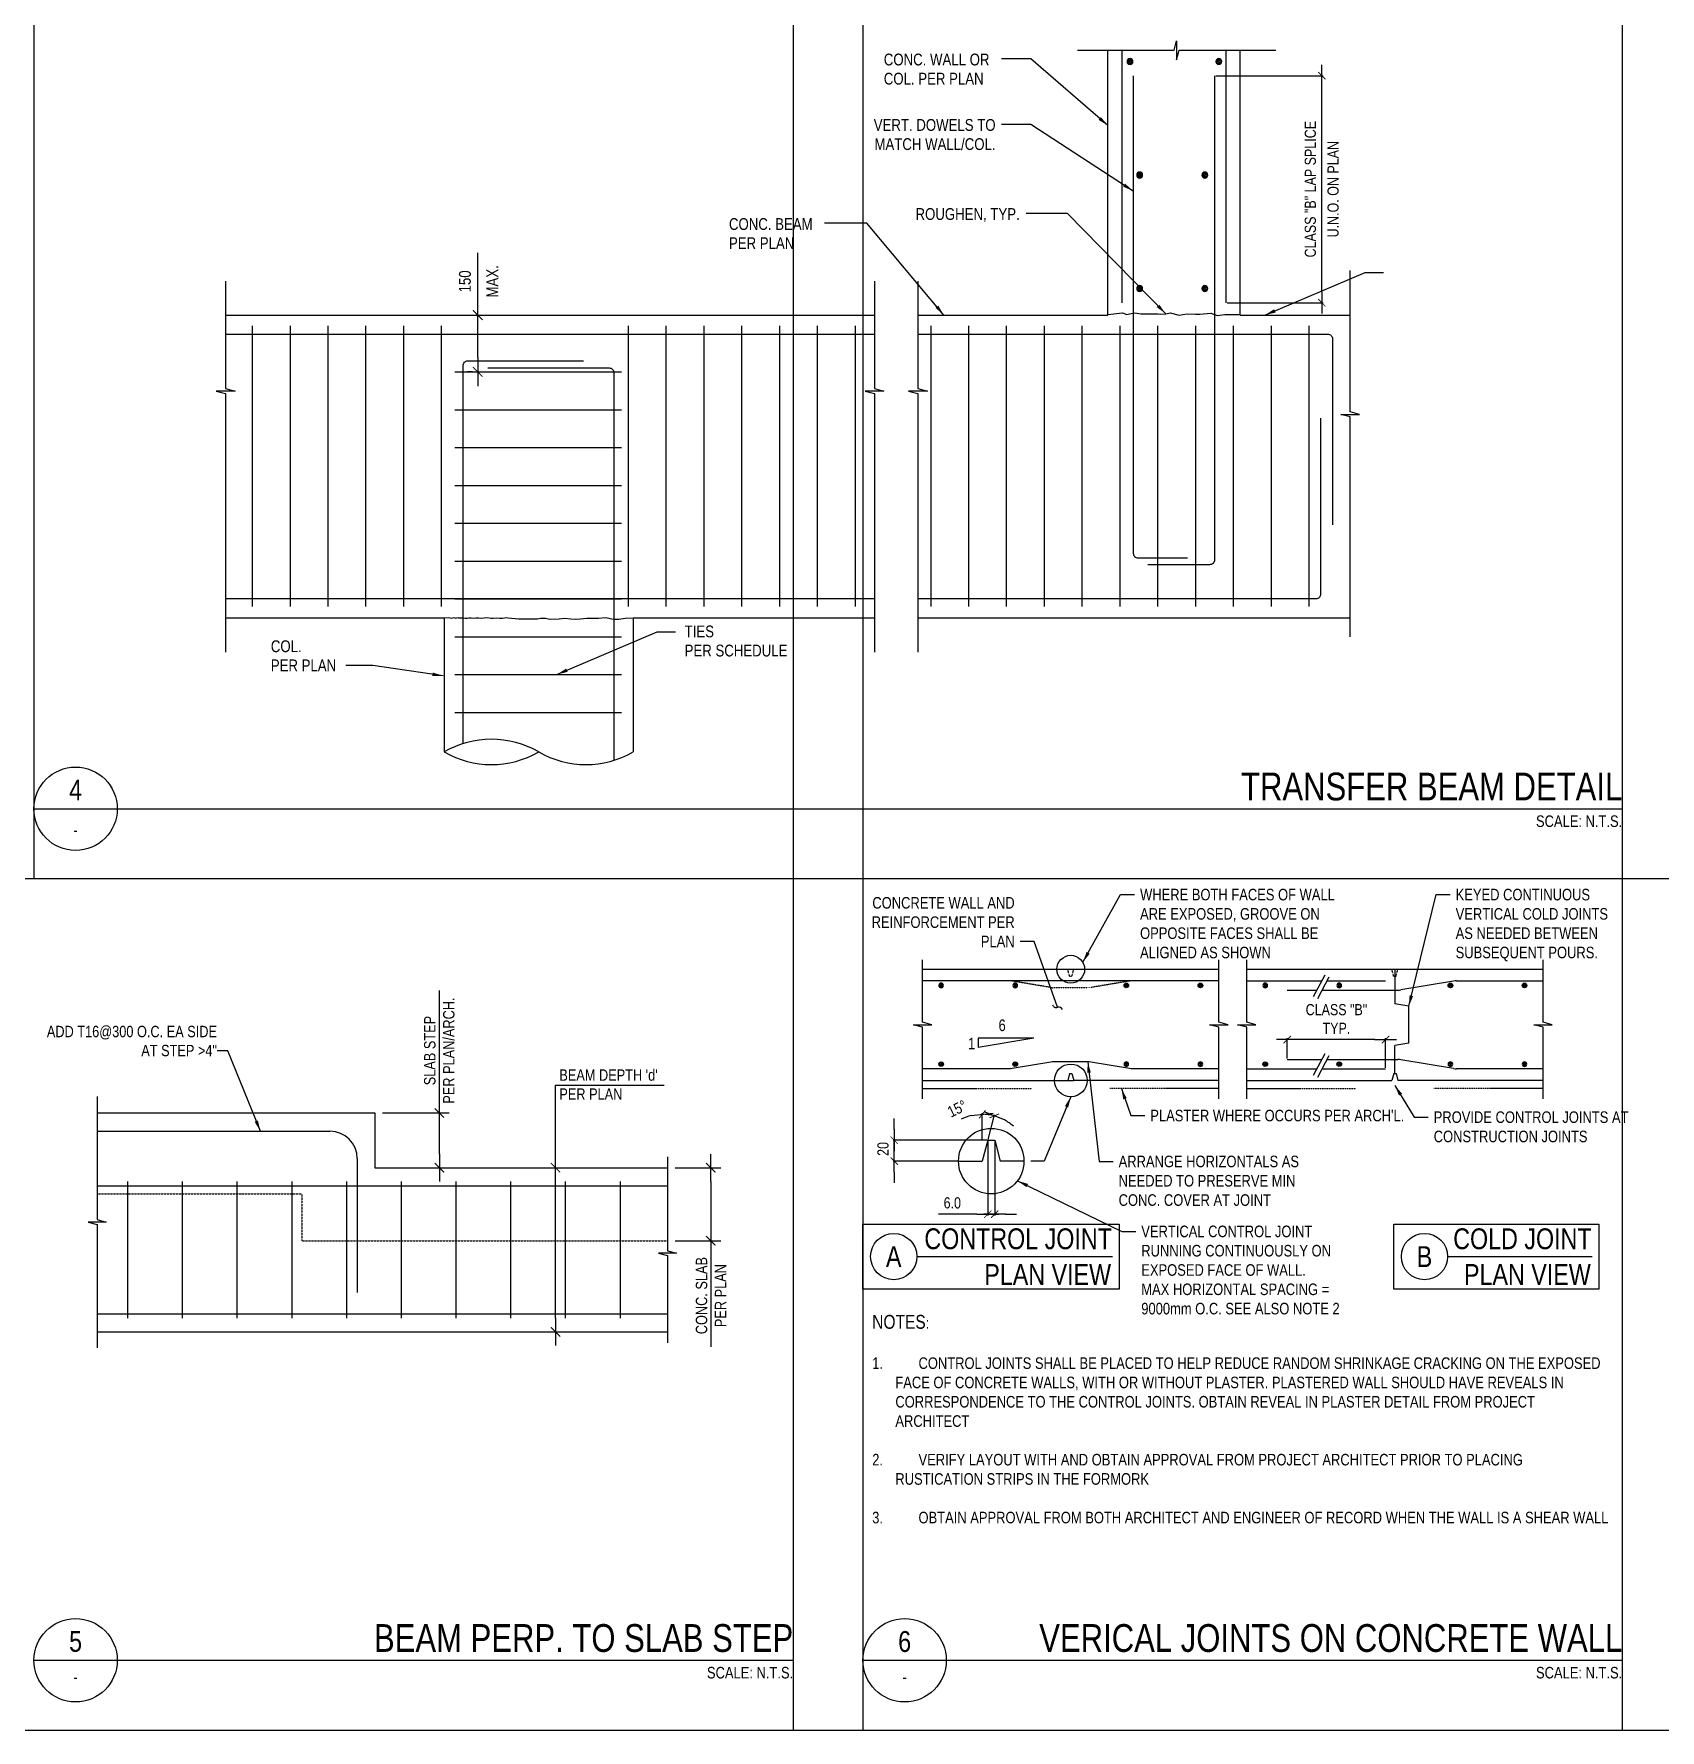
# Model space of a CAD drawing. Header units: millimetres. Extents: x 2250 to 89875, y -16050 to 57150.
# Drawn here: x 20075 to 55039, y -16050 to 20403 of the extents above; entities that cross this region are included whole.
import ezdxf
from ezdxf.enums import TextEntityAlignment as Align

# ---------------------------------------------------------------- set-up
doc = ezdxf.new("R2010")
doc.units = ezdxf.units.MM
doc.linetypes.add('HIDDEN', pattern=[0.375, 0.25, -0.125])
doc.linetypes.add('HIDDEN2', pattern=[0.1875, 0.125, -0.0625])
doc.layers.add('NPLT-JLA', color=193, linetype='Continuous', plot=False)
for name, color, linetype in [('S-G-BREK', 2, 'Continuous'), ('S-G-DIMS', 1, 'Continuous'), ('S-G-HDN2', 1, 'HIDDEN2'), ('S-G-LEDR', 2, 'Continuous'), ('S-G-MEDM', 3, 'Continuous'), ('S-G-RBAR', 7, 'Continuous'), ('S-G-STTL', 4, 'Continuous'), ('S-G-TEXT', 3, 'Continuous'), ('S-G-THCK', 6, 'Continuous'), ('S-G-THIN', 1, 'Continuous'), ('S-G-TITL', 7, 'Continuous'), ('S-G-TITLREF', 4, 'Continuous')]:
    doc.layers.add(name, color=color, linetype=linetype)
doc.styles.add('ARIAL', font='arial.ttf', dxfattribs={"width": 0.8})
doc.styles.add('ARIAL23', font='arial.ttf', dxfattribs={"width": 0.8, "height": 31.25})
doc.dimstyles.new('ARIALDIMS', dxfattribs={"dimscale": 12, "dimtxt": 20, "dimasz": 19.5, "dimexe": 2.25, "dimexo": 1.75, "dimgap": 10, "dimtad": 1, "dimzin": 3, "dimdsep": 46, "dimtxsty": 'ARIAL', "dimblk1": 'nyatick', "dimblk2": 'nyatick', "dimsah": 1, "dimcen": 2.25, "dimclrd": 1, "dimclre": 1, "dimclrt": 2, "dimadec": 0, "dimazin": 0, "dimtfac": 1, "dimtmove": 0, "dimatfit": 3, "dimfxl": 1, "dimfrac": 2, "dimtolj": 1, "dimtzin": 0, "dimarcsym": 0})

# ---------------------------------------------------------------- blocks, each defined once
blk = doc.blocks.new('nyatick')
at = {"layer": 'S-G-DIMS'}
blk.add_line((-1.01, 0), (1, 0), dxfattribs=at)
at = {"layer": 'S-G-DIMS', "const_width": 0.08}
blk.add_lwpolyline([(0.34, 0.34), (-0.34, -0.34)], dxfattribs=at)
blk = doc.blocks.new('*D795')
at = {"layer": 'Defpoints', "color": 0, "transparency": 16777216}
for p in [(45464, 19505), (47765, 19505), (45708, 14626)]:
    blk.add_point(p, dxfattribs=at)
at = {"layer": 'S-G-DIMS', "color": 1, "lineweight": -2, "transparency": 16777216}
for p, q in [((45485, 19505), (47792, 19505)), ((47765, 14860), (47765, 19271)), ((45729, 14626), (47792, 14626))]:
    blk.add_line(p, q, dxfattribs=at)
at = {"layer": 'S-G-DIMS', "color": 1, "lineweight": -2, "transparency": 16777216, "xscale": 234, "yscale": 234, "zscale": 234}
for p, rotation in [((47765, 19505), 90), ((47765, 14626), 270)]:
    blk.add_blockref('nyatick', p, dxfattribs=dict(at, rotation=rotation))
at = {"layer": 'S-G-DIMS', "color": 2, "transparency": 16777216, "char_height": 240, "attachment_point": 5, "rotation": 90, "style": 'ARIAL'}
for s, insert in [('\\A1;CLASS "B" LAP SPLICE', (47520, 17066)), ('\\A1;U.N.O. ON PLAN', (48009, 17066))]:
    blk.add_mtext(s, dxfattribs=dict(at, insert=insert))
blk = doc.blocks.new('*D810')
at = {"layer": 'Defpoints', "color": 0, "transparency": 16777216}
for p in [(40638, -2831), (40464, -3374), (40584, -3374), (40464, -3822), (40464, -3822)]:
    blk.add_point(p, dxfattribs=at)
at = {"layer": 'S-G-DIMS', "color": 1, "lineweight": -2, "transparency": 16777216}
for p, q in [((40464, -3353), (40464, -2789)), ((40589, -3354), (40731, -2824))]:
    blk.add_line(p, q, dxfattribs=at)
for start, end in [(103.3584, 116.7168), (75, 90), (48.2832, 61.6416)]:
    blk.add_arc((40464, -3822), 1006, start, end, dxfattribs=at)
at = {"layer": 'S-G-DIMS', "color": 1, "lineweight": -2, "transparency": 16777216, "xscale": 234, "yscale": 234, "zscale": 234}
for p, rotation in [((40464, -2816), 6.679209593353206), ((40724, -2850), 158.3207904066484)]:
    blk.add_blockref('nyatick', p, dxfattribs=dict(at, rotation=rotation))
at = {"layer": 'S-G-DIMS', "color": 2, "transparency": 16777216, "insert": (39924, -2696), "char_height": 240, "attachment_point": 5, "rotation": 25.6085, "style": 'ARIAL'}
blk.add_mtext('\\A1;15°', dxfattribs=at)
blk = doc.blocks.new('*D811')
at = {"layer": 'Defpoints', "color": 0, "transparency": 16777216}
for p in [(38574, -3374), (40584, -3374), (39954, -3822)]:
    blk.add_point(p, dxfattribs=at)
at = {"layer": 'S-G-DIMS', "color": 1, "lineweight": -2, "transparency": 16777216}
for p, q in [((38574, -3140), (38574, -2906)), ((40563, -3374), (38547, -3374)), ((38574, -3822), (38574, -3374)), ((39933, -3822), (38547, -3822)), ((38574, -4056), (38574, -4290))]:
    blk.add_line(p, q, dxfattribs=at)
at = {"layer": 'S-G-DIMS', "color": 1, "lineweight": -2, "transparency": 16777216, "xscale": 234, "yscale": 234, "zscale": 234}
for p, rotation in [((38574, -3374), 270), ((38574, -3822), 90)]:
    blk.add_blockref('nyatick', p, dxfattribs=dict(at, rotation=rotation))
at = {"layer": 'S-G-DIMS', "color": 2, "transparency": 16777216, "insert": (38332, -3598), "char_height": 240, "attachment_point": 5, "rotation": 90, "style": 'ARIAL'}
blk.add_mtext('\\A1; 20', dxfattribs=at)
blk = doc.blocks.new('*D812')
at = {"layer": 'Defpoints', "color": 0, "transparency": 16777216}
for p in [(40584, -3374), (40733, -3374), (40733, -4963)]:
    blk.add_point(p, dxfattribs=at)
at = {"layer": 'S-G-DIMS', "color": 1, "lineweight": -2, "transparency": 16777216}
for p, q in [((40584, -3395), (40584, -4990)), ((40733, -3395), (40733, -4990)), ((40350, -4963), (39526, -4963)), ((40733, -4963), (40584, -4963)), ((40967, -4963), (41201, -4963))]:
    blk.add_line(p, q, dxfattribs=at)
at = {"layer": 'S-G-DIMS', "color": 1, "lineweight": -2, "transparency": 16777216, "xscale": 234, "yscale": 234, "zscale": 234}
blk.add_blockref('nyatick', (40584, -4963), dxfattribs=at)
at = {"layer": 'S-G-DIMS', "color": 1, "lineweight": -2, "transparency": 16777216, "xscale": 234, "yscale": 234, "zscale": 234, "rotation": 180}
blk.add_blockref('nyatick', (40733, -4963), dxfattribs=at)
at = {"layer": 'S-G-DIMS', "color": 2, "transparency": 16777216, "insert": (39821, -4721), "char_height": 240, "attachment_point": 5, "style": 'ARIAL'}
blk.add_mtext('\\A1;6.0', dxfattribs=at)
blk = doc.blocks.new('*D813')
at = {"layer": 'Defpoints', "color": 0, "transparency": 16777216}
for p in [(47022, -1209), (47022, -1639), (49137, -1838)]:
    blk.add_point(p, dxfattribs=at)
at = {"layer": 'S-G-DIMS', "color": 1, "lineweight": -2, "transparency": 16777216}
for p, q in [((47022, -1618), (47022, -1182)), ((48903, -1209), (47256, -1209)), ((49137, -1817), (49137, -1182))]:
    blk.add_line(p, q, dxfattribs=at)
at = {"layer": 'S-G-DIMS', "color": 1, "lineweight": -2, "transparency": 16777216, "xscale": 234, "yscale": 234, "zscale": 234, "rotation": 180}
blk.add_blockref('nyatick', (47022, -1209), dxfattribs=at)
at = {"layer": 'S-G-DIMS', "color": 1, "lineweight": -2, "transparency": 16777216, "xscale": 234, "yscale": 234, "zscale": 234}
blk.add_blockref('nyatick', (49137, -1209), dxfattribs=at)
at = {"layer": 'S-G-DIMS', "color": 2, "transparency": 16777216, "insert": (48080, -767), "char_height": 240, "attachment_point": 5, "style": 'ARIAL'}
blk.add_mtext('\\A1;CLASS "B"\\PTYP.', dxfattribs=at)

msp = doc.modelspace()

# ---------------------------------------------------------------- linework, layer by layer
at = {"layer": 'NPLT-JLA'}
for p, q in [((20075, 57150), (20075, 2250)), ((36400, 57150), (36400, -16050)), ((36400, 57150), (36400, 2250)), ((37900, 57150), (37900, -16050)), ((37900, 57150), (37900, 2250)), ((54225, 57150), (54225, -16050)), ((54225, 57150), (54225, 2250)), ((2250, 2249.99998), (89875, 2249.99998)), ((20075, 2250), (89875, 2250)), ((42303.20634, -2087.02168), (42432.99482, -2087.02168)), ((2250, -16050), (89875, -16050)), ((20075, -16050), (89875, -16050))]:
    msp.add_line(p, q, dxfattribs=at)
for points in [[(37900, -5177.52659), (43411.37054, -5177.52659), (43411.37054, -6571.12415), (37900, -6571.12415)], [(49312.72362, -5177.52659), (53725.00847, -5177.52659), (53725.00847, -6571.12415), (49312.72362, -6571.12415)]]:
    msp.add_lwpolyline(points, close=True, dxfattribs=at)
at = {"layer": 'S-G-BREK'}
for points in [[(42509.17521, 20053.16658), (44587.81124, 20053.16658), (44642.27829, 20256.44039), (44642.27829, 19849.89278), (44696.74535, 20053.16658), (46775.38137, 20053.16658)], [(48375.97773, 7443.24318), (48375.97773, 12172.80542), (48172.70392, 12227.27247), (48579.25154, 12227.27247), (48375.97773, 12281.73953), (48375.97773, 15316.42909)], [(24196.22278, 15089.92391), (24196.22278, 12783.05777), (24399.49659, 12728.59071), (23992.94897, 12728.59071), (24196.22278, 12674.12366), (24196.22278, 7114.87657)], [(38148.50701, 15089.92391), (38148.50701, 12783.05777), (38351.78082, 12728.59071), (37945.2332, 12728.59071), (38148.50701, 12674.12366), (38148.50701, 7114.87657)], [(39082.6409, 15089.92391), (39082.6409, 12783.05777), (39285.91471, 12728.59071), (38879.36709, 12728.59071), (39082.6409, 12674.12366), (39082.6409, 7114.87657)], [(39182.73473, -2485.19241), (39182.73473, -945.85425), (38983.64936, -892.50949), (39381.82009, -892.50949), (39182.73473, -839.16472), (39182.73473, 501.08807)], [(45553.46643, -2485.19241), (45553.46643, -945.85425), (45354.38107, -892.50949), (45752.5518, -892.50949), (45553.46643, -839.16472), (45553.46643, 501.08807)], [(46150.72253, -2485.19241), (46150.72253, -945.85425), (45951.63717, -892.50949), (46349.8079, -892.50949), (46150.72253, -839.16472), (46150.72253, 501.08807)], [(52521.45424, -2485.19241), (52521.45424, -945.85425), (52322.36887, -892.50949), (52720.53961, -892.50949), (52521.45424, -839.16472), (52521.45424, 501.08807)], [(21435.43298, -2433.38402), (21435.43298, -5079.91841), (21631.54703, -5132.46701), (21239.31892, -5132.46701), (21435.43297, -5185.01561), (21435.43297, -7833.06123)], [(33697.48432, -3733.4508), (33697.48432, -5747.86236), (33893.59837, -5800.41096), (33501.37027, -5800.41096), (33697.48431, -5852.95956), (33697.48431, -7724.66591)]]:
    msp.add_lwpolyline(points, dxfattribs=at)
at = {"layer": 'S-G-DIMS'}
for p, q in [((29616.50979, 14666.81082), (29616.50979, 15698.22284)), ((31291.12245, -2190.14297), (33625.60318, -2190.14297))]:
    msp.add_line(p, q, dxfattribs=at)
at = {"layer": 'S-G-DIMS', "color": 1}
for p, q in [((29616.50979, 13445.64341), (29616.50979, 14055.46484)), ((29508.22956, 13140.7327), (29396.97407, 13140.7327)), ((28792.34025, -2787.42163), (28792.34025, -155.53848)), ((31291.12243, -7199.98779), (31291.12243, -2190.14294)), ((27568.30956, -2787.42166), (29004.14344, -2787.42166)), ((28792.34026, -3669.93486), (28792.34026, -3081.59271)), ((31437.43021, -3964.10597), (31502.92562, -3964.10597)), ((33862.22012, -3964.10597), (34840.73281, -3964.10597)), ((34628.92963, -4258.27702), (34628.92963, -7811.10658)), ((33862.22012, -5533.01838), (34840.73281, -5533.01838)), ((31437.43021, -7494.1589), (31502.92562, -7494.1589))]:
    msp.add_line(p, q, dxfattribs=at)
at = {"layer": 'S-G-HDN2', "ltscale": 0.5}
for p, q in [((42343.21491, 152.68868), (42303.20634, 302.00271)), ((42343.21491, 152.68868), (42392.98625, 152.68868)), ((42392.98625, 152.68868), (42432.99482, 302.00271)), ((49311.20272, 152.68868), (49271.19414, 302.00271)), ((49311.20272, 152.68868), (49360.97406, 152.68868)), ((49360.97406, 152.68868), (49400.98263, 302.00271))]:
    msp.add_line(p, q, dxfattribs=at)
at = {"layer": 'S-G-HDN2'}
for p, q in [((40332.35697, -2261.22138), (41526.86916, -2261.22138)), ((44403.8442, -2261.22138), (43209.332, -2261.22138)), ((47300.34477, -2261.22138), (48494.85697, -2261.22138)), ((51371.832, -2261.22138), (50177.31981, -2261.22138))]:
    msp.add_line(p, q, dxfattribs=at)
msp.add_lwpolyline([(43695.10908, 53.146, 0.0413106451), (43629.65021, 47.72846), (42798.77656, -90.75048, -0.0413106451), (42733.3177, -96.16802), (42002.88347, -96.16802, -0.0413106451), (41937.4246, -90.75048), (41106.55095, 47.72846, 0.0413106451), (41041.09209, 53.146)], format="xyb", dxfattribs=at)
at = {"layer": 'S-G-MEDM'}
for p, q in [((43167.34301, 14360.37556), (43167.34301, 20053.16658)), ((46013.17635, 14360.37556), (46013.17635, 20053.16658)), ((24196.22278, 14360.37556), (38148.50701, 14360.37556)), ((27075.06053, 14360.37556), (27257.10178, 14360.37556)), ((39082.6409, 14360.37556), (43167.34301, 14360.37556)), ((46013.17635, 14360.37556), (48375.97773, 14360.37556)), ((24196.22278, 7855.61365), (28895.4741, 7855.61365)), ((28895.4741, 7855.61365), (28895.4741, 4972.5847)), ((32960.95029, 7855.61365), (32960.95029, 4972.5847)), ((32960.95029, 7855.61365), (38148.50701, 7855.61365)), ((39082.6409, 7855.61365), (48375.97773, 7855.61365)), ((39182.73473, 302.00271), (45553.46643, 302.00271)), ((46150.72253, 302.00271), (52521.45424, 302.00271)), ((49336.08839, 302.00271), (49336.08839, -444.56741)), ((49634.71643, -494.33876), (49336.08839, -444.56741)), ((49634.71643, -1290.68022), (49634.71643, -494.33876)), ((49634.71643, -1290.68022), (49336.08839, -1340.45156)), ((49336.08839, -1937.70766), (49336.08839, -1340.45156)), ((39182.73473, -2087.02168), (42303.20634, -2087.02168)), ((42343.21491, -1937.70766), (42303.20634, -2087.02168)), ((42343.21491, -1937.70766), (42392.98625, -1937.70766)), ((42392.98625, -1937.70766), (42432.99482, -2087.02168)), ((45553.46643, -2087.02168), (42432.99482, -2087.02168)), ((46150.72253, -2087.02168), (49271.19414, -2087.02168)), ((49311.20272, -1937.70766), (49271.19414, -2087.02168)), ((49311.20272, -1937.70766), (49360.97406, -1937.70766)), ((49360.97406, -1937.70766), (49400.98263, -2087.02168)), ((52521.45424, -2087.02168), (49400.98263, -2087.02168)), ((21435.43298, -2787.42167), (27403.57376, -2787.42167)), ((27403.57375, -2787.42163), (27403.57375, -3964.10594)), ((40583.54852, -3373.96871), (40463.52281, -3821.91078)), ((40583.54852, -3373.96871), (40732.86255, -3373.96871)), ((40732.86255, -3373.96871), (40852.88826, -3821.91078)), ((27403.57376, -3964.10597), (33697.48432, -3964.10597)), ((39954.22125, -3821.91078), (40463.52281, -3821.91078)), ((41362.18982, -3821.91078), (40852.88826, -3821.91078)), ((21435.43298, -4356.33408), (27403.57376, -4356.33408)), ((21435.43298, -4356.33408), (27403.57376, -4356.33408)), ((21435.43298, -4356.33408), (27403.57376, -4356.33408)), ((21435.43298, -7494.1589), (33697.48432, -7494.1589))]:
    msp.add_line(p, q, dxfattribs=at)
at = {"layer": 'S-G-MEDM', "color": 1, "linetype": 'HIDDEN'}
for p, q in [((21435.43298, -4522.84476), (25834.66135, -4522.84476)), ((25834.66134, -4522.84473), (25834.66134, -5533.01835)), ((25834.66135, -5533.01838), (33697.48432, -5533.01838))]:
    msp.add_line(p, q, dxfattribs=at)
at = {"layer": 'S-G-MEDM'}
for points in [[(43167.34301, 14375.31185), (43480.11559, 14410.86598), (43572.98443, 14369.63031), (43727.76549, 14410.86598), (43789.67769, 14400.55713), (43872.22766, 14390.248), (43965.09651, 14390.248), (44027.00871, 14390.248), (44119.87756, 14390.248), (44243.70251, 14390.248), (44305.61472, 14379.93915), (44408.80244, 14390.248), (44501.67076, 14410.86598), (44697.72733, 14359.32146), (44780.27676, 14369.63031), (44873.14561, 14390.248), (45048.56442, 14379.93915), (45141.43273, 14379.93915), (45378.76375, 14400.55713), (45512.90758, 14349.01233), (45678.00752, 14369.63031), (46013.17635, 14375.31185)], [(28895.4741, 7855.61365), (28993.00138, 7861.24495), (29051.34893, 7845.0524), (29103.21384, 7864.48329), (29145.35424, 7845.0524), (29187.49411, 7858.00632), (29206.94365, 7851.52936), (29242.60088, 7854.76799), (29297.70711, 7854.76799), (29346.33016, 7845.0524), (29388.47056, 7845.0524), (29427.36911, 7851.52936), (29475.99216, 7851.52936), (29524.61574, 7845.0524), (29573.23879, 7851.52936), (29634.8282, 7851.52936), (29689.93496, 7848.29103), (29758.00755, 7851.52936), (29822.83828, 7864.48329), (29907.11856, 7848.29103), (29952.50028, 7848.29103), (30023.81473, 7854.76799), (30091.88732, 7848.29103), (30146.99355, 7845.0524), (30244.24018, 7858.00632), (30270.17237, 7851.52936), (30492.20595, 7835.3348), (30677.80171, 7835.3348), (30704.31547, 7835.3348), (30810.36997, 7835.3348), (30903.16785, 7835.3348), (30969.45198, 7848.57888), (31075.50647, 7848.57888), (31168.30436, 7822.09043), (31367.15674, 7835.3348), (31486.46838, 7848.57888), (31619.03663, 7835.3348), (31711.83398, 7822.09043), (31817.88901, 7835.3348), (31963.71387, 7848.57888), (32096.28213, 7848.57888), (32215.59377, 7848.57888), (32361.41863, 7861.82325), (32533.75779, 7822.09043), (32653.0689, 7822.09043), (32785.63715, 7848.57888), (32960.95029, 7855.61365)]]:
    msp.add_lwpolyline(points, dxfattribs=at)
for centre, start, end in [((29911.84315, 3212.18187), 60, 120), ((29911.84315, 6732.98753), 240, 300), ((31944.58124, 6732.98753), 240, 300)]:
    msp.add_arc(centre, 2032.7381, start, end, dxfattribs=at)
at = {"layer": 'S-G-RBAR', "color": 6}
for p, q in [((43472.25373, 14626.41281), (43472.25373, 20053.16658)), ((45708.26563, 14626.41281), (45708.26563, 20053.16658)), ((21435.43298, -4356.33408), (33697.48432, -4356.33408)), ((22087.29515, -4258.27702), (22087.29515, -7199.98779)), ((23263.97946, -4258.27702), (23263.97946, -7199.98779)), ((24440.66377, -4258.27702), (24440.66377, -7199.98779)), ((25617.34808, -4258.27702), (25617.34808, -7199.98779)), ((26794.03239, -4258.27702), (26794.03239, -7199.98779)), ((27970.71669, -4258.27702), (27970.71669, -7199.98779)), ((29147.401, -4258.27702), (29147.401, -7199.98779)), ((30324.08531, -4258.27702), (30324.08531, -7199.98779)), ((31500.76962, -4258.27702), (31500.76962, -7199.98779)), ((32677.45393, -4258.27702), (32677.45393, -7199.98779)), ((21435.43298, -7101.9308), (33697.48432, -7101.9308))]:
    msp.add_line(p, q, dxfattribs=at)
at = {"layer": 'S-G-RBAR', "color": 4}
for p, q in [((24768.28685, 14128.16226), (24768.28685, 8098.74322)), ((25581.38209, 14128.16226), (25581.38209, 8098.74322)), ((26394.47732, 14128.16226), (26394.47732, 8098.74322)), ((27207.57256, 14128.16226), (27207.57256, 8098.74322)), ((28020.6678, 14128.16226), (28020.6678, 8098.74322)), ((28833.76304, 14128.16226), (28833.76304, 8098.74322)), ((32850.98809, 14128.16226), (32850.98809, 8098.74322)), ((33664.08333, 14128.16226), (33664.08333, 8098.74322)), ((34477.17857, 14128.16226), (34477.17857, 8098.74322)), ((35290.27381, 14128.16226), (35290.27381, 8098.74322)), ((36103.36905, 14128.16226), (36103.36905, 8098.74322)), ((36916.46428, 14128.16226), (36916.46428, 8098.74322)), ((37729.55952, 14128.16226), (37729.55952, 8098.74322)), ((39355.75, 14128.16226), (39355.75, 8098.74322)), ((40168.84524, 14128.16226), (40168.84524, 8098.74322)), ((40981.94047, 14128.16226), (40981.94047, 8098.74322)), ((41795.03571, 14128.16226), (41795.03571, 8098.74322)), ((42608.13095, 14128.16226), (42608.13095, 8098.74322)), ((43421.22619, 14128.16226), (43421.22619, 8098.74322)), ((44234.32143, 14128.16226), (44234.32143, 8098.74322)), ((45047.41667, 14128.16226), (45047.41667, 8098.74322)), ((45860.5119, 14128.16226), (45860.5119, 8098.74322)), ((46673.60714, 14128.16226), (46673.60714, 8098.74322)), ((47486.70238, 14128.16226), (47486.70238, 8098.74322)), ((29128.63275, 13140.7327), (32709.95185, 13140.7327)), ((29128.63275, 12327.63746), (32709.95185, 12327.63746)), ((29128.63275, 11514.54222), (32709.95185, 11514.54222)), ((29128.63275, 10701.44698), (32709.95185, 10701.44698)), ((29128.63275, 9888.35175), (32709.95185, 9888.35175)), ((29128.63275, 9888.35175), (32709.95185, 9888.35175)), ((29128.63275, 9075.25651), (32709.95185, 9075.25651)), ((29128.63275, 8262.16127), (32709.95185, 8262.16127)), ((29128.63275, 8262.16127), (32709.95185, 8262.16127)), ((29128.63275, 7449.06603), (32709.95185, 7449.06603)), ((29128.63275, 6635.97079), (32709.95185, 6635.97079)), ((29128.63275, 5822.87556), (32709.95185, 5822.87556)), ((29128.63275, 5822.87556), (32709.95185, 5822.87556))]:
    msp.add_line(p, q, dxfattribs=at)
at = {"layer": 'S-G-RBAR'}
for points in [[(43578.34922, 19809.55959, 1), (43705.39535, 19809.55959, 1), (43578.34922, 19809.55959, 1), (43684.221, 19809.55959, 1), (43599.52358, 19809.55959, 1), (43663.04664, 19809.55959, 1), (43620.69793, 19809.55959, 1), (43641.87229, 19809.55959, 1)], [(45486.90437, 19809.55959, 1), (45613.9505, 19809.55959, 1), (45486.90437, 19809.55959, 1), (45592.77614, 19809.55959, 1), (45508.07872, 19809.55959, 1), (45571.60179, 19809.55959, 1), (45529.25308, 19809.55959, 1), (45550.42743, 19809.55959, 1)], [(43786.12791, 17370.27388, 1), (43913.17404, 17370.27388, 1), (43786.12791, 17370.27388, 1), (43891.99969, 17370.27388, 1), (43807.30227, 17370.27388, 1), (43870.82533, 17370.27388, 1), (43828.47662, 17370.27388, 1), (43849.65098, 17370.27388, 1)], [(45185.74836, 17370.27388, 1), (45312.79449, 17370.27388, 1), (45185.74836, 17370.27388, 1), (45291.62013, 17370.27388, 1), (45206.92271, 17370.27388, 1), (45270.44578, 17370.27388, 1), (45228.09707, 17370.27388, 1), (45249.27142, 17370.27388, 1)], [(43786.12791, 14930.98817, 1), (43913.17404, 14930.98817, 1), (43786.12791, 14930.98817, 1), (43891.99969, 14930.98817, 1), (43807.30227, 14930.98817, 1), (43870.82533, 14930.98817, 1), (43828.47662, 14930.98817, 1), (43849.65098, 14930.98817, 1)], [(45185.74836, 14930.98817, 1), (45312.79449, 14930.98817, 1), (45185.74836, 14930.98817, 1), (45291.62013, 14930.98817, 1), (45206.92271, 14930.98817, 1), (45270.44578, 14930.98817, 1), (45228.09707, 14930.98817, 1), (45249.27142, 14930.98817, 1)], [(39531.13412, -46.39668, 1), (39630.6768, -46.39668, 1), (39531.13412, -46.39668, 1), (39614.08635, -46.39668, 1), (39547.72456, -46.39668, 1), (39597.49591, -46.39668, 1), (39564.31501, -46.39668, 1), (39580.90546, -46.39668, 1)], [(41123.81704, -46.39668, 1), (41223.35973, -46.39668, 1), (41123.81704, -46.39668, 1), (41206.76928, -46.39668, 1), (41140.40749, -46.39668, 1), (41190.17883, -46.39668, 1), (41156.99794, -46.39668, 1), (41173.58839, -46.39668, 1)], [(43612.38412, -46.39668, -1), (43512.84143, -46.39668, -1), (43612.38412, -46.39668, -1), (43529.43188, -46.39668, -1), (43595.79367, -46.39668, -1), (43546.02233, -46.39668, -1), (43579.20322, -46.39668, -1), (43562.61278, -46.39668, -1)], [(45205.06704, -46.39668, -1), (45105.52436, -46.39668, -1), (45205.06704, -46.39668, -1), (45122.11481, -46.39668, -1), (45188.4766, -46.39668, -1), (45138.70526, -46.39668, -1), (45171.88615, -46.39668, -1), (45155.2957, -46.39668, -1)], [(46499.12192, -46.39668, 1), (46598.66461, -46.39668, 1), (46499.12192, -46.39668, 1), (46582.07416, -46.39668, 1), (46515.71237, -46.39668, 1), (46565.48371, -46.39668, 1), (46532.30282, -46.39668, 1), (46548.89326, -46.39668, 1)], [(48091.80485, -46.39668, 1), (48191.34753, -46.39668, 1), (48091.80485, -46.39668, 1), (48174.75709, -46.39668, 1), (48108.3953, -46.39668, 1), (48158.16664, -46.39668, 1), (48124.98574, -46.39668, 1), (48141.57619, -46.39668, 1)], [(50580.37192, -46.39668, -1), (50480.82924, -46.39668, -1), (50580.37192, -46.39668, -1), (50497.41969, -46.39668, -1), (50563.78148, -46.39668, -1), (50514.01013, -46.39668, -1), (50547.19103, -46.39668, -1), (50530.60058, -46.39668, -1)], [(52173.05485, -46.39668, -1), (52073.51217, -46.39668, -1), (52173.05485, -46.39668, -1), (52090.10261, -46.39668, -1), (52156.4644, -46.39668, -1), (52106.69306, -46.39668, -1), (52139.87396, -46.39668, -1), (52123.28351, -46.39668, -1)], [(39531.13412, -1738.62229, -1), (39630.6768, -1738.62229, -1), (39531.13412, -1738.62229, -1), (39614.08635, -1738.62229, -1), (39547.72456, -1738.62229, -1), (39597.49591, -1738.62229, -1), (39564.31501, -1738.62229, -1), (39580.90546, -1738.62229, -1)], [(41123.81704, -1738.62229, -1), (41223.35973, -1738.62229, -1), (41123.81704, -1738.62229, -1), (41206.76928, -1738.62229, -1), (41140.40749, -1738.62229, -1), (41190.17883, -1738.62229, -1), (41156.99794, -1738.62229, -1), (41173.58839, -1738.62229, -1)], [(43612.38412, -1738.62229, 1), (43512.84143, -1738.62229, 1), (43612.38412, -1738.62229, 1), (43529.43188, -1738.62229, 1), (43595.79367, -1738.62229, 1), (43546.02233, -1738.62229, 1), (43579.20322, -1738.62229, 1), (43562.61278, -1738.62229, 1)], [(45205.06704, -1738.62229, 1), (45105.52436, -1738.62229, 1), (45205.06704, -1738.62229, 1), (45122.11481, -1738.62229, 1), (45188.4766, -1738.62229, 1), (45138.70526, -1738.62229, 1), (45171.88615, -1738.62229, 1), (45155.2957, -1738.62229, 1)], [(46499.12192, -1738.62229, -1), (46598.66461, -1738.62229, -1), (46499.12192, -1738.62229, -1), (46582.07416, -1738.62229, -1), (46515.71237, -1738.62229, -1), (46565.48371, -1738.62229, -1), (46532.30282, -1738.62229, -1), (46548.89326, -1738.62229, -1)], [(48091.80485, -1738.62229, -1), (48191.34753, -1738.62229, -1), (48091.80485, -1738.62229, -1), (48174.75709, -1738.62229, -1), (48108.3953, -1738.62229, -1), (48158.16664, -1738.62229, -1), (48124.98574, -1738.62229, -1), (48141.57619, -1738.62229, -1)], [(50580.37192, -1738.62229, 1), (50480.82924, -1738.62229, 1), (50580.37192, -1738.62229, 1), (50497.41969, -1738.62229, 1), (50563.78148, -1738.62229, 1), (50514.01013, -1738.62229, 1), (50547.19103, -1738.62229, 1), (50530.60058, -1738.62229, 1)], [(52173.05485, -1738.62229, 1), (52073.51217, -1738.62229, 1), (52173.05485, -1738.62229, 1), (52090.10261, -1738.62229, 1), (52156.4644, -1738.62229, 1), (52106.69306, -1738.62229, 1), (52139.87396, -1738.62229, 1), (52123.28351, -1738.62229, 1)]]:
    msp.add_lwpolyline(points, format="xyb", dxfattribs=at)
at = {"layer": 'S-G-RBAR', "color": 6}
for points in [[(43711.3332, 19504.98424), (43711.3332, 9242.76159, 0.4142135624), (43812.9701, 9141.12468), (44880.65854, 9141.12468)], [(44025.70792, 9002.54681), (45362.37595, 9002.54681, 0.4142135624), (45464.01285, 9104.18371), (45464.01285, 19504.98424)], [(39082.6409, 13953.82794), (47892.68102, 13953.82794, -0.4142135624), (47994.31793, 13852.19103), (47994.31793, 9856.00764)], [(29302.02172, 5151.29043), (29302.02172, 13274.39491, -0.4142135624), (29403.65862, 13376.03182), (31894.38584, 13376.03182)], [(32554.40267, 4793.87898), (32554.40267, 13115.43353, 0.4142135624), (32452.76577, 13217.07043), (29834.19065, 13217.07043)], [(47740.59515, 12144.01037), (47740.59515, 8363.79818, -0.4142135624), (47638.95824, 8262.16127), (39082.6409, 8262.16127)]]:
    msp.add_lwpolyline(points, format="xyb", dxfattribs=at)
for points in [[(24196.22278, 13953.82794), (38148.50701, 13953.82794)], [(38148.50701, 8262.16127), (24196.22278, 8262.16127)]]:
    msp.add_lwpolyline(points, dxfattribs=at)
at = {"layer": 'S-G-STTL'}
for p, q in [((39058.51473, -5874.32537), (43267.93616, -5874.32537)), ((50471.23835, -5874.32537), (53581.57409, -5874.32537))]:
    msp.add_line(p, q, dxfattribs=at)
for centre in [(38560.80131, -5874.32537), (49973.52493, -5874.32537)]:
    msp.add_circle(centre, 497.71341, dxfattribs=at)
at = {"layer": 'S-G-THCK'}
for p, q in [((45553.46643, 53.146), (39182.73473, 53.146)), ((46150.72253, 53.146), (47768.82443, 53.146)), ((47881.77524, 53.146), (49137.00302, 53.146)), ((50597.63802, 47.72846), (49468.13632, -140.52182)), ((50663.09688, 53.146), (52521.45424, 53.146)), ((47022.40812, -145.93936), (47662.06977, -145.93936)), ((47775.02058, -145.93936), (49402.67745, -145.93936)), ((47022.40812, -1639.07961), (47768.82443, -1639.07961)), ((47881.77524, -1639.07961), (49402.67745, -1639.07961)), ((50597.63802, -1832.74743), (49468.13632, -1644.49715)), ((46150.72253, -1838.16497), (47662.06977, -1838.16497)), ((47775.02058, -1838.16497), (49137.00302, -1838.16497)), ((52521.45424, -1838.16497), (50663.09688, -1838.16497)), ((27026.83959, -3767.99192), (27026.83959, -6647.55201))]:
    msp.add_line(p, q, dxfattribs=at)
at = {"layer": 'S-G-THCK', "color": 6}
msp.add_line((21435.43298, -3179.64977), (26438.49744, -3179.64977), dxfattribs=at)
at = {"layer": 'S-G-THCK'}
msp.add_lwpolyline([(45553.46643, -1838.16497), (43695.10908, -1838.16497, -0.0413106451), (43629.65021, -1832.74743), (42798.77656, -1694.26849, 0.0413106451), (42733.3177, -1688.85095), (42002.88347, -1688.85095, 0.0413106451), (41937.4246, -1694.26849), (41106.55095, -1832.74743, -0.0413106451), (41041.09209, -1838.16497), (39182.73473, -1838.16497)], format="xyb", dxfattribs=at)
for centre, radius, start, end in [((50663.09688, -345.02473), 398.17073, 90, 99.462322208), ((49402.67745, 252.23137), 398.17073, 270, 279.462322208), ((49402.67745, -2037.25034), 398.17073, 80.537677792, 90), ((50663.09688, -1439.99424), 398.17073, 260.537677792, 270), ((26438.49744, -3767.99192), 588.34215, 0, 90)]:
    msp.add_arc(centre, radius, start, end, dxfattribs=at)
at = {"layer": 'S-G-THIN'}
for p, q in [((47589.64239, -281.00824), (47838.96912, 183.95792)), ((47677.36859, -328.04927), (47926.69533, 136.91688)), ((41571.51116, -1178.78829), (40376.99896, -1178.78829)), ((40376.99896, -1178.78829), (40376.99896, -1377.87366)), ((41571.51116, -1178.78829), (40376.99896, -1377.87366)), ((47589.64239, -1973.23385), (47838.96912, -1508.26769)), ((47677.36859, -2020.27488), (47926.69533, -1555.30873)), ((39182.73473, -2261.22138), (40332.35697, -2261.22138)), ((45553.46643, -2261.22138), (44403.8442, -2261.22138)), ((46150.72253, -2261.22138), (47300.34477, -2261.22138)), ((52521.45424, -2261.22138), (51371.832, -2261.22138))]:
    msp.add_line(p, q, dxfattribs=at)
for centre, radius in [((42368.10058, 302.00271), 298.62805), ((42368.10058, -2087.02168), 351.9355), ((40658.20553, -3821.91078), 703.98429)]:
    msp.add_circle(centre, radius, dxfattribs=at)
at = {"layer": 'S-G-TITLREF'}
for p, q in [((20075, 3750.00001), (54225, 3750)), ((20075, -14550.00001), (36400, -14550.00002)), ((37900, -14550.00001), (54225, -14550.00002))]:
    msp.add_line(p, q, dxfattribs=at)
for centre in [(20970.88415, 3749.99999), (20970.88415, -14550.00003), (38795.88415, -14550.00003)]:
    msp.add_circle(centre, 895.88415, dxfattribs=at)

# ---------------------------------------------------------------- block references
at = {"layer": 'S-G-DIMS', "color": 1}
for p, xscale, yscale, zscale, rotation in [((29616.50979, 14360.37556), 304.9107142856094, 304.9107142856094, 304.9107142856094, 90), ((29616.50979, 13140.7327), 304.9107142856094, 304.9107142856094, 304.9107142856094, 270), ((28792.34027, -2787.42163), 294.1710770227672, 294.1710770227672, 294.1710770227672, 90), ((28792.34027, -3964.10594), 294.1710770227672, 294.1710770227672, 294.1710770227672, 270), ((31291.12245, -3964.10594), 294.1710770227672, 294.1710770227672, 294.1710770227672, 90), ((34628.92964, -3964.10594), 294.1710770227672, 294.1710770227672, 294.1710770227672, 90), ((34628.92964, -5533.01835), 294.1710770227672, 294.1710770227672, 294.1710770227672, 270), ((31291.12245, -7494.15887), 294.1710770227672, 294.1710770227672, 294.1710770227672, 270)]:
    msp.add_blockref('nyatick', p, dxfattribs=dict(at, xscale=xscale, yscale=yscale, zscale=zscale, rotation=rotation))

# ---------------------------------------------------------------- texts
at = {"layer": 'S-G-DIMS', "color": 3, "attachment_point": 5, "rotation": 90, "style": 'ARIAL23'}
for s, insert, char_height in [('\\A1;150', (29343.3001, 15084.64043), 254.09227), ('MAX.', (29931.5984, 15084.64043), 254.09227), ('\\A1;SLAB STEP \\PPER PLAN/ARCH.', (28792.34027, -1446.44122), 245.142572), ('\\A1;CONC. SLAB \\PPER PLAN', (34633.16106, -6712.48622), 245.142572)]:
    msp.add_mtext(s, dxfattribs=dict(at, insert=insert, char_height=char_height))
at = {"layer": 'S-G-LEDR', "color": 3, "style": 'ARIAL'}
for s, insert, char_height, width, attachment_point in [('CONCRETE WALL AND REINFORCEMENT PER PLAN', (41161.57505, 774.82645), 248.8567153, 3381.0262715, 9), ('WHERE BOTH FACES OF WALL ARE EXPOSED, GROOVE ON OPPOSITE FACES SHALL BE ALIGNED AS SHOWN', (43858.2418, 2030.52814), 248.8567153, 4484.859668, 1), ('KEYED CONTINUOUS VERTICAL COLD JOINTS AS NEEDED BETWEEN SUBSEQUENT POURS.', (50643.25514, 2030.52814), 248.8567153, 3491.6233465, 1), ('6', (40815.01929, -778.23429), 248.85672, 237.0724422, 1), ('1', (40159.60606, -1169.7532), 248.85672, 237.0724422, 1), ("PLASTER WHERE OCCURS PER ARCH'L. ", (44078.51585, -2718.47656), 248.8567153, 5576.199834, 1), ('PROVIDE CONTROL JOINTS AT CONSTRUCTION JOINTS', (50171.63763, -2752.65915), 248.8567153, 4202.0673977, 1), ('ARRANGE HORIZONTALS AS NEEDED TO PRESERVE MIN CONC. COVER AT JOINT', (43397.09218, -3704.69518), 248.8567153, 4181.3623219, 1), ('VERTICAL CONTROL JOINT RUNNING CONTINUOUSLY ON EXPOSED FACE OF WALL.\\PMAX HORIZONTAL SPACING = 9000mm O.C. SEE ALSO NOTE 2', (43884.10569, -5208.07792), 248.8567153, 4465.0887855, 1), ('{\\H1.2x;NOTES}:\\P\\P\\pxi-2,l2;1.^ICONTROL JOINTS SHALL BE PLACED TO HELP REDUCE RANDOM SHRINKAGE CRACKING ON THE EXPOSED FACE OF CONCRETE WALLS, WITH OR WITHOUT PLASTER. PLASTERED WALL SHOULD HAVE REVEALS IN CORRESPONDENCE TO THE CONTROL JOINTS. OBTAIN REVEAL IN PLASTER DETAIL FROM PROJECT ARCHITECT\\P\\pi0,l0;\\P\\pi-2,l2;2.^IVERIFY LAYOUT WITH AND OBTAIN APPROVAL FROM PROJECT ARCHITECT PRIOR TO PLACING RUSTICATION STRIPS IN THE FORMORK\\P\\pi0,l0;\\P\\pi-2,l2;3.^IOBTAIN APPROVAL FROM BOTH ARCHITECT AND ENGINEER OF RECORD WHEN THE WALL IS A SHEAR WALL', (38099.08537, -7126.81578), 248.85671528, 15629.5035589, 1)]:
    msp.add_mtext(s, dxfattribs=dict(at, insert=insert, char_height=char_height, width=width, attachment_point=attachment_point))
at = {"layer": 'S-G-STTL', "style": 'ARIAL', "width": 0.8}
for s, height, p in [('CONTROL JOINT', 447.9420732, (39220.20204, -5715.05708)), ('COLD JOINT', 447.942073, (50590.5677, -5715.05708)), ('PLAN VIEW', 447.942073, (40508.66188, -6481.53574)), ('PLAN VIEW', 447.942073, (50822.29981, -6481.53574))]:
    msp.add_text(s, height=height, dxfattribs=at).set_placement(p)
for s, p in [('A', (38560.80131, -5874.32537)), ('B', (49973.52493, -5874.32537))]:
    msp.add_text(s, height=447.94207, dxfattribs=at).set_placement(p, align=Align.MIDDLE)
at = {"layer": 'S-G-TEXT', "style": 'ARIAL23', "width": 0.8}
for s, p in [('CONC. WALL OR', (38348.1494, 19726.02915)), ('COL. PER PLAN', (38348.1494, 19314.64166)), ('CONC. BEAM', (35019.44652, 16189.92443)), ('ROUGHEN, TYP.', (39030.16081, 16405.48057)), ('PER PLAN', (35019.44652, 15778.53694)), ('TIES', (34066.43973, 7434.94532)), ('COL.', (25169.0595, 7116.23924)), ('PER PLAN', (25169.0595, 6704.85176)), ('PER SCHEDULE', (34066.43973, 7023.55783))]:
    msp.add_text(s, height=254.09227, dxfattribs=at).set_placement(p)
at = {"layer": 'S-G-TEXT', "insert": (40750.94262, 18573.69816), "char_height": 254.09227, "width": 2833.8201935, "attachment_point": 3, "line_spacing_factor": 0.971429, "style": 'ARIAL23'}
msp.add_mtext('VERT. DOWELS TO MATCH WALL/COL.', dxfattribs=at)
at = {"layer": 'S-G-TEXT', "color": 7, "char_height": 248.8567153, "width": 1863.9177852, "attachment_point": 3, "style": 'ARIAL'}
for insert in [(54225, 3608.07997), (36400, -14691.92005), (54225, -14691.92005)]:
    msp.add_mtext('\\W0.8000;SCALE: N.T.S.', dxfattribs=dict(at, insert=insert))
at = {"layer": 'S-G-TEXT', "color": 3, "insert": (24011.20251, -1571.66252), "char_height": 245.142572, "width": 3796.3762193, "attachment_point": 9, "style": 'ARIAL23'}
msp.add_mtext('ADD T16@300 O.C. EA SIDE AT STEP >4"', dxfattribs=at)
at = {"layer": 'S-G-TEXT', "insert": (31371.93486, -1849.68436), "char_height": 245.142572, "width": 2113.8050798, "attachment_point": 1, "style": 'ARIAL23'}
msp.add_mtext("BEAM DEPTH 'd' PER PLAN", dxfattribs=at)
at = {"layer": 'S-G-TITL', "char_height": 597.2560976, "width": 17688.4119874, "attachment_point": 3, "style": 'ARIAL'}
for s, insert in [('TRANSFER BEAM DETAIL', (54225, 4527.39562)), ('BEAM PERP. TO SLAB STEP', (36400, -13772.6044)), ('VERICAL JOINTS ON CONCRETE WALL', (54225, -13772.6044))]:
    msp.add_mtext(s, dxfattribs=dict(at, insert=insert))
at = {"layer": 'S-G-TITLREF', "style": 'ARIAL', "width": 0.8}
for s, height, p in [('4', 447.94207, (20970.88415, 4153.47217)), ('-', 248.85672, (20970.88415, 3295.90896)), ('5', 447.94207, (20970.88415, -14146.52785)), ('6', 447.94207, (38795.88415, -14146.52785)), ('-', 248.85672, (20970.88415, -14912.26719)), ('-', 248.85672, (38795.88415, -14912.26719))]:
    msp.add_text(s, height=height, dxfattribs=at).set_placement(p, align=Align.MIDDLE)

# ---------------------------------------------------------------- dimensions: what is measured, and where the dimension line sits
at = {"layer": 'S-G-DIMS'}
dim = msp.add_linear_dim(base=(47764.57223, 19504.98424), p1=(45708.26563, 14626.41281), p2=(45464.01285, 19504.98424), angle=90, text='CLASS "B" LAP SPLICE\\XU.N.O. ON PLAN', dimstyle='ARIALDIMS', dxfattribs=at)
dim.commit()
dim.dimension.update_dxf_attribs({"geometry": '*D795', "text_midpoint": (47764.57223, 17065.69852)})
dim = msp.add_linear_dim(base=(47022.40812, -1208.87365), p1=(49137.00302, -1838.16497), p2=(47022.40812, -1639.07961), text='CLASS "B"\\PTYP.', dimstyle='ARIALDIMS', dxfattribs=at)
dim.commit()
dim.dimension.update_dxf_attribs({"geometry": '*D813', "text_midpoint": (48079.70557, -766.82726)})
dim = msp.add_angular_dim_2l(base=(40638.20062, -2831.26369), line1=((40583.54852, -3373.96871), (40463.52281, -3821.91078)), line2=((40463.52281, -3821.91078), (40463.52281, -3373.96871)), dimstyle='ARIALDIMS', dxfattribs=at)
dim.commit()
dim.dimension.update_dxf_attribs({"geometry": '*D810', "text_midpoint": (40028.73985, -2914.79569), "dimtype": 162})
dim = msp.add_linear_dim(base=(38574.26843, -3373.96871), p1=(39954.22125, -3821.91078), p2=(40583.54852, -3373.96871), angle=90, text=' 20', dimstyle='ARIALDIMS', dxfattribs=at)
dim.commit()
dim.dimension.update_dxf_attribs({"geometry": '*D811', "text_midpoint": (38574.26843, -3597.93975), "dimtype": 160})
dim = msp.add_linear_dim(base=(40732.86255, -4963.07555), p1=(40583.54852, -3373.96871), p2=(40732.86255, -3373.96871), text='6.0', dimstyle='ARIALDIMS', dxfattribs=at)
dim.commit()
dim.dimension.update_dxf_attribs({"geometry": '*D812', "text_midpoint": (39820.57444, -4963.07555), "dimtype": 160})

# ---------------------------------------------------------------- leaders
at = {"layer": 'S-G-LEDR'}
for points in [[(43167.34301, 18432.76317), (41506.28632, 19865.6288), (40875.85616, 19865.6288)], [(43711.3332, 17026.33991), (41506.28632, 18459.20554), (40875.85616, 18459.20554)], [(44408.80244, 14390.248), (42294.3243, 16541.16404), (41411.72185, 16541.16404)], [(39639.07715, 14360.37556), (37983.9378, 16336.25723), (37070.25654, 16336.25723)], [(46541.8967, 14360.37556), (48698.63571, 15275.84135), (49089.91828, 15275.84135)], [(31318.45172, 6635.97079), (33475.19073, 7551.43659), (33866.4733, 7551.43659)], [(28877.63431, 6605.47982), (27364.66249, 6830.56458), (26784.80161, 6830.56458)], [(42368.10058, -2438.95718), (41795.04122, -3821.91078), (41509.87835, -3821.91078)]]:
    msp.add_leader(points, dimstyle='ARIALDIMS', override={"dimgap": 0.05, "dimtad": 0}, dxfattribs=at)
at = {"layer": 'S-G-LEDR', "annotation_type": 0, "has_hookline": 1}
for points, override, hookline_direction in [([(42627.37255, 450.18084), (43440.16253, 1906.09979), (43738.79058, 1906.09979)], {"dimgap": 0.05, "dimtad": 0}, 0), ([(49634.71643, -494.33876), (50225.17588, 1906.09979), (50523.80392, 1906.09979)], {"dimgap": 0.05, "dimtad": 0}, 0), ([(42083.40386, -515.24453), (41579.65432, 899.2548), (41281.02627, 899.2548)], {"dimtad": 0, "dimldrblk": 'Integral'}, 1), ([(24943.99924, -3179.64977), (24245.80251, -1449.09124), (24011.80251, -1449.09124)], {"dimgap": 0.05, "dimtad": 0}, 1), ([(42733.3177, -1688.85095), (42979.01291, -3829.12354), (43277.64096, -3829.12354)], {"dimgap": 0.05, "dimtad": 0}, 0), ([(43456.58152, -2261.22138), (43660.43658, -2842.90492), (43959.06463, -2842.90492)], {"dimgap": 0.05, "dimtad": 0}, 0), ([(49336.08839, -2193.79049), (49753.55836, -2877.08751), (50052.18641, -2877.08751)], {"dimgap": 0.05, "dimtad": 0}, 0), ([(41221.18024, -4244.58484), (43466.02642, -5332.50627), (43764.65447, -5332.50627)], {"dimgap": 0.05, "dimtad": 0}, 0)]:
    msp.add_leader(points, dimstyle='ARIALDIMS', override=override, dxfattribs=dict(at, hookline_direction=hookline_direction))

doc.saveas('drawing.dxf')
